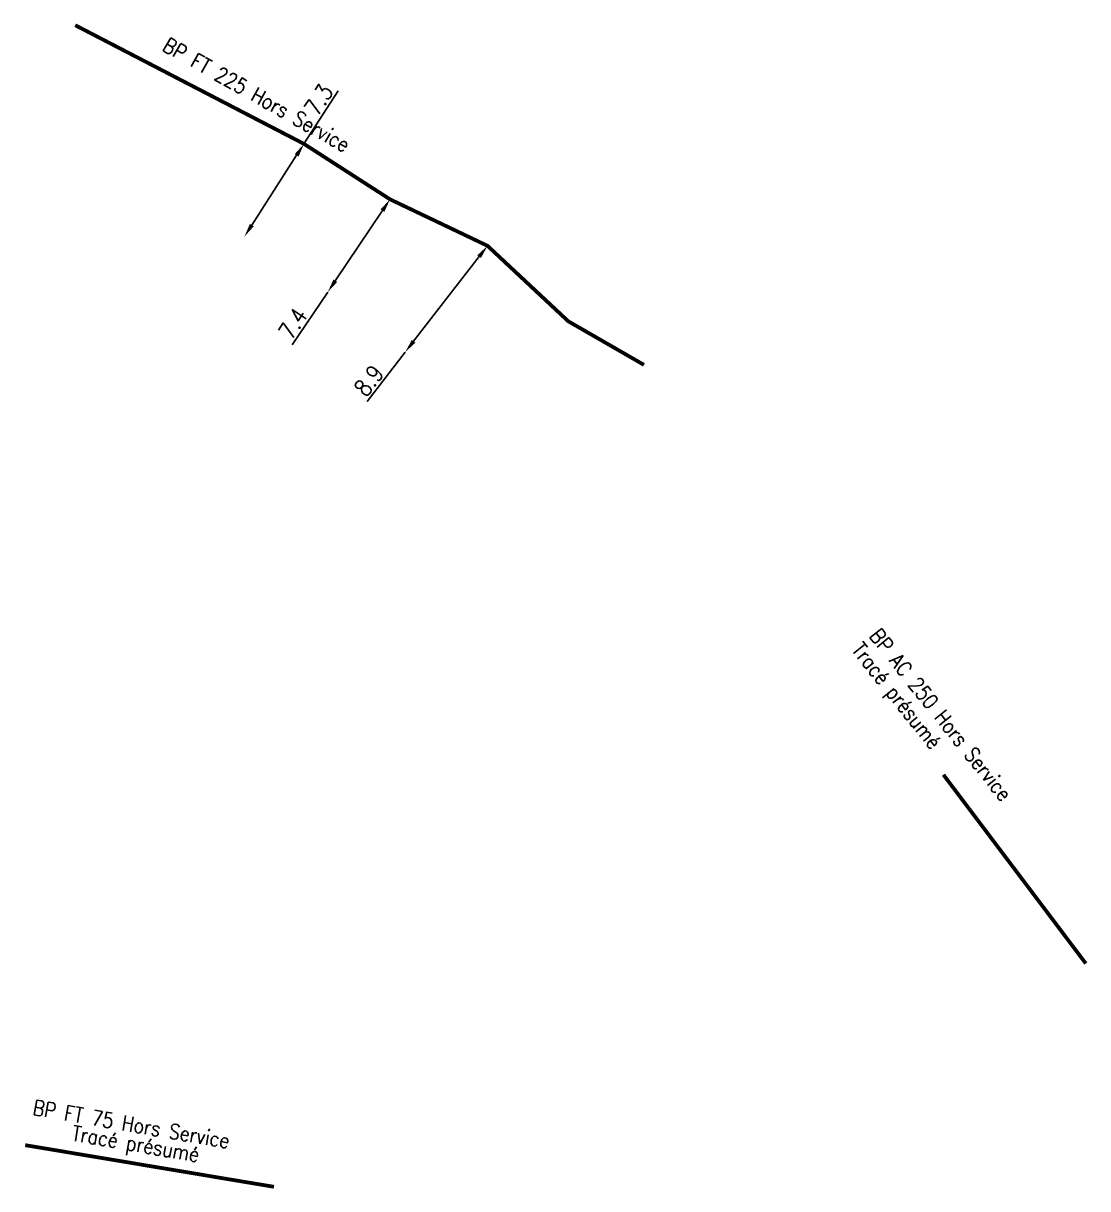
# Model space of a CAD drawing. Header units: millimetres. Extents: x 184000 to 185000, y 128000 to 129000.
# Drawn here: x 184293.3 to 184363.8, y 128922.9 to 129000.1 of the extents above; entities that cross this region are included whole.
import ezdxf

# ---------------------------------------------------------------- set-up
doc = ezdxf.new("R2010")
doc.units = ezdxf.units.MM
doc.header["$PDMODE"] = 34
doc.layers.get('DEFPOINTS').update_dxf_attribs({"linetype": 'CONTINUOUS'})
doc.layers.add('L_908', color=5, linetype='CONTINUOUS')
doc.styles.get("Standard").update_dxf_attribs({"font": 'romans.shx', "width": 0.85})
doc.linetypes.add('BP_HS', pattern='A,2,-1,["G",Standard,S=0.85,R=0,X=-0.27,Y=-0.4],-1', length=4)
doc.dimstyles.get("Standard").update_dxf_attribs({"dimtxt": 1.5, "dimasz": 1.2, "dimexe": 0.625, "dimexo": 0.625, "dimgap": 0.25, "dimtad": 1, "dimdec": 1, "dimzin": 0, "dimdsep": 46, "dimtxsty": 'Standard', "dimcen": -0.5, "dimadec": 0, "dimazin": 0, "dimtfac": 1, "dimtdec": 1, "dimtmove": 0, "dimatfit": 3, "dimfxl": 0, "dimtolj": 1, "dimtzin": 0, "dimarcsym": 0})

# ---------------------------------------------------------------- blocks, each defined once
blk = doc.blocks.new('*D58')
at = {"layer": 'DEFPOINTS', "color": 0, "linetype": 'Continuous', "transparency": 16777216}
for p in [(184317.571, 128988.465), (184313.443, 128982.324), (184313.443, 128982.324)]:
    blk.add_point(p, dxfattribs=at)
at = {"layer": 'L_908', "color": 0, "linetype": 'Continuous', "lineweight": -2, "transparency": 16777216}
for p, q in [((184317.069, 128987.718), (184313.945, 128983.071)), ((184313.443, 128982.324), (184311.086, 128978.818))]:
    blk.add_line(p, q, dxfattribs=at)
at = {"layer": 'L_908', "color": 0, "linetype": 'Continuous', "transparency": 16777216}
for points in [[(184316.945, 128987.802), (184317.194, 128987.635), (184317.571, 128988.465)], [(184313.821, 128983.155), (184314.07, 128982.987), (184313.443, 128982.324)]]:
    blk.add_solid(points, dxfattribs=at)
at = {"layer": 'L_908', "color": 0, "linetype": 'Continuous', "transparency": 16777216, "insert": (184311.14, 128980.243), "char_height": 1.125, "attachment_point": 5, "rotation": 56.08905}
blk.add_mtext('\\A1;7.4', dxfattribs=at)
blk = doc.blocks.new('*D59')
at = {"layer": 'DEFPOINTS', "color": 0, "linetype": 'Continuous', "transparency": 16777216}
for p in [(184324.029, 128985.386), (184318.581, 128978.348), (184318.581, 128978.348)]:
    blk.add_point(p, dxfattribs=at)
at = {"layer": 'L_908', "color": 0, "linetype": 'Continuous', "lineweight": -2, "transparency": 16777216}
for p, q in [((184323.478, 128984.674), (184319.132, 128979.06)), ((184318.581, 128978.348), (184316.051, 128975.08))]:
    blk.add_line(p, q, dxfattribs=at)
at = {"layer": 'L_908', "color": 0, "linetype": 'Continuous', "transparency": 16777216}
for points in [[(184323.359, 128984.766), (184323.596, 128984.582), (184324.029, 128985.386)], [(184319.013, 128979.152), (184319.25, 128978.968), (184318.581, 128978.348)]]:
    blk.add_solid(points, dxfattribs=at)
at = {"layer": 'L_908', "color": 0, "linetype": 'Continuous', "transparency": 16777216, "insert": (184316.172, 128976.461), "char_height": 1.125, "attachment_point": 5, "rotation": 52.25919}
blk.add_mtext('\\A1;8.9', dxfattribs=at)
blk = doc.blocks.new('*D82')
at = {"layer": 'DEFPOINTS', "color": 0, "linetype": 'Continuous', "transparency": 16777216}
for p in [(184311.868, 128992.138), (184307.923, 128985.995), (184307.923, 128985.995)]:
    blk.add_point(p, dxfattribs=at)
at = {"layer": 'L_908', "color": 0, "linetype": 'Continuous', "lineweight": -2, "transparency": 16777216}
for p, q in [((184311.868, 128992.138), (184314.125, 128995.654)), ((184308.41, 128986.753), (184311.381, 128991.381))]:
    blk.add_line(p, q, dxfattribs=at)
at = {"layer": 'L_908', "color": 0, "linetype": 'Continuous', "transparency": 16777216}
for points in [[(184311.255, 128991.462), (184311.508, 128991.3), (184311.868, 128992.138)], [(184308.283, 128986.834), (184308.536, 128986.672), (184307.923, 128985.995)]]:
    blk.add_solid(points, dxfattribs=at)
at = {"layer": 'L_908', "color": 0, "linetype": 'Continuous', "transparency": 16777216, "insert": (184312.852, 128995.059), "char_height": 1.125, "attachment_point": 5, "rotation": 57.29544}
blk.add_mtext('\\A1;7.3', dxfattribs=at)

msp = doc.modelspace()

# ---------------------------------------------------------------- linework, layer by layer
at = {"layer": 'L_908', "linetype": 'BP_HS', "const_width": 0.25, "flags": 128}
for points in [[(184334.395, 128977.499), (184329.378, 128980.388), (184324.029, 128985.386), (184317.571, 128988.465), (184311.868, 128992.138), (184296.71, 129000)], [(184354.237, 128950.348), (184363.671, 128937.843)], [(184309.875, 128923.052), (184309.875, 128923.052), (184293.396, 128925.811), (184293.396, 128925.811)]]:
    msp.add_lwpolyline(points, dxfattribs=at)

# ---------------------------------------------------------------- texts
at = {"layer": 'L_908', "linetype": 'Continuous', "width": 0.85}
for s, rotation, p in [('BP FT 225 Hors Service', 330.5947, (184302.418, 128998.368)), ('BP AC 250 Hors Service', 308.57714, (184349.276, 128959.521)), ('Tracé présumé', 308.57714, (184348.092, 128958.607)), ('BP FT 75 Hors Service', 350.16533, (184293.851, 128927.834)), ('Tracé présumé', 350.16533, (184296.436, 128926.129))]:
    msp.add_text(s, height=1, rotation=rotation, dxfattribs=at).set_placement(p)

# ---------------------------------------------------------------- dimensions: what is measured, and where the dimension line sits
at = {"layer": 'L_908', "linetype": 'Continuous'}
for base, p1, p2, angle, picture, middle in [((184307.923, 128985.995), (184311.868, 128992.138), (184307.923, 128985.995), 57.29544, '*D82', (184313.483, 128994.654)), ((184313.443, 128982.324), (184317.571, 128988.465), (184313.443, 128982.324), 56.08905, '*D58', (184311.763, 128979.824)), ((184318.581, 128978.348), (184324.029, 128985.386), (184318.581, 128978.348), 52.25919, '*D59', (184316.765, 128976.002))]:
    dim = msp.add_linear_dim(base=base, p1=p1, p2=p2, angle=angle, dimstyle='Standard', override={"dimscale": 0.75}, dxfattribs=at)
    dim.commit()
    dim.dimension.update_dxf_attribs({"geometry": picture, "text_midpoint": middle, "dimtype": 160})

doc.saveas('drawing.dxf')
